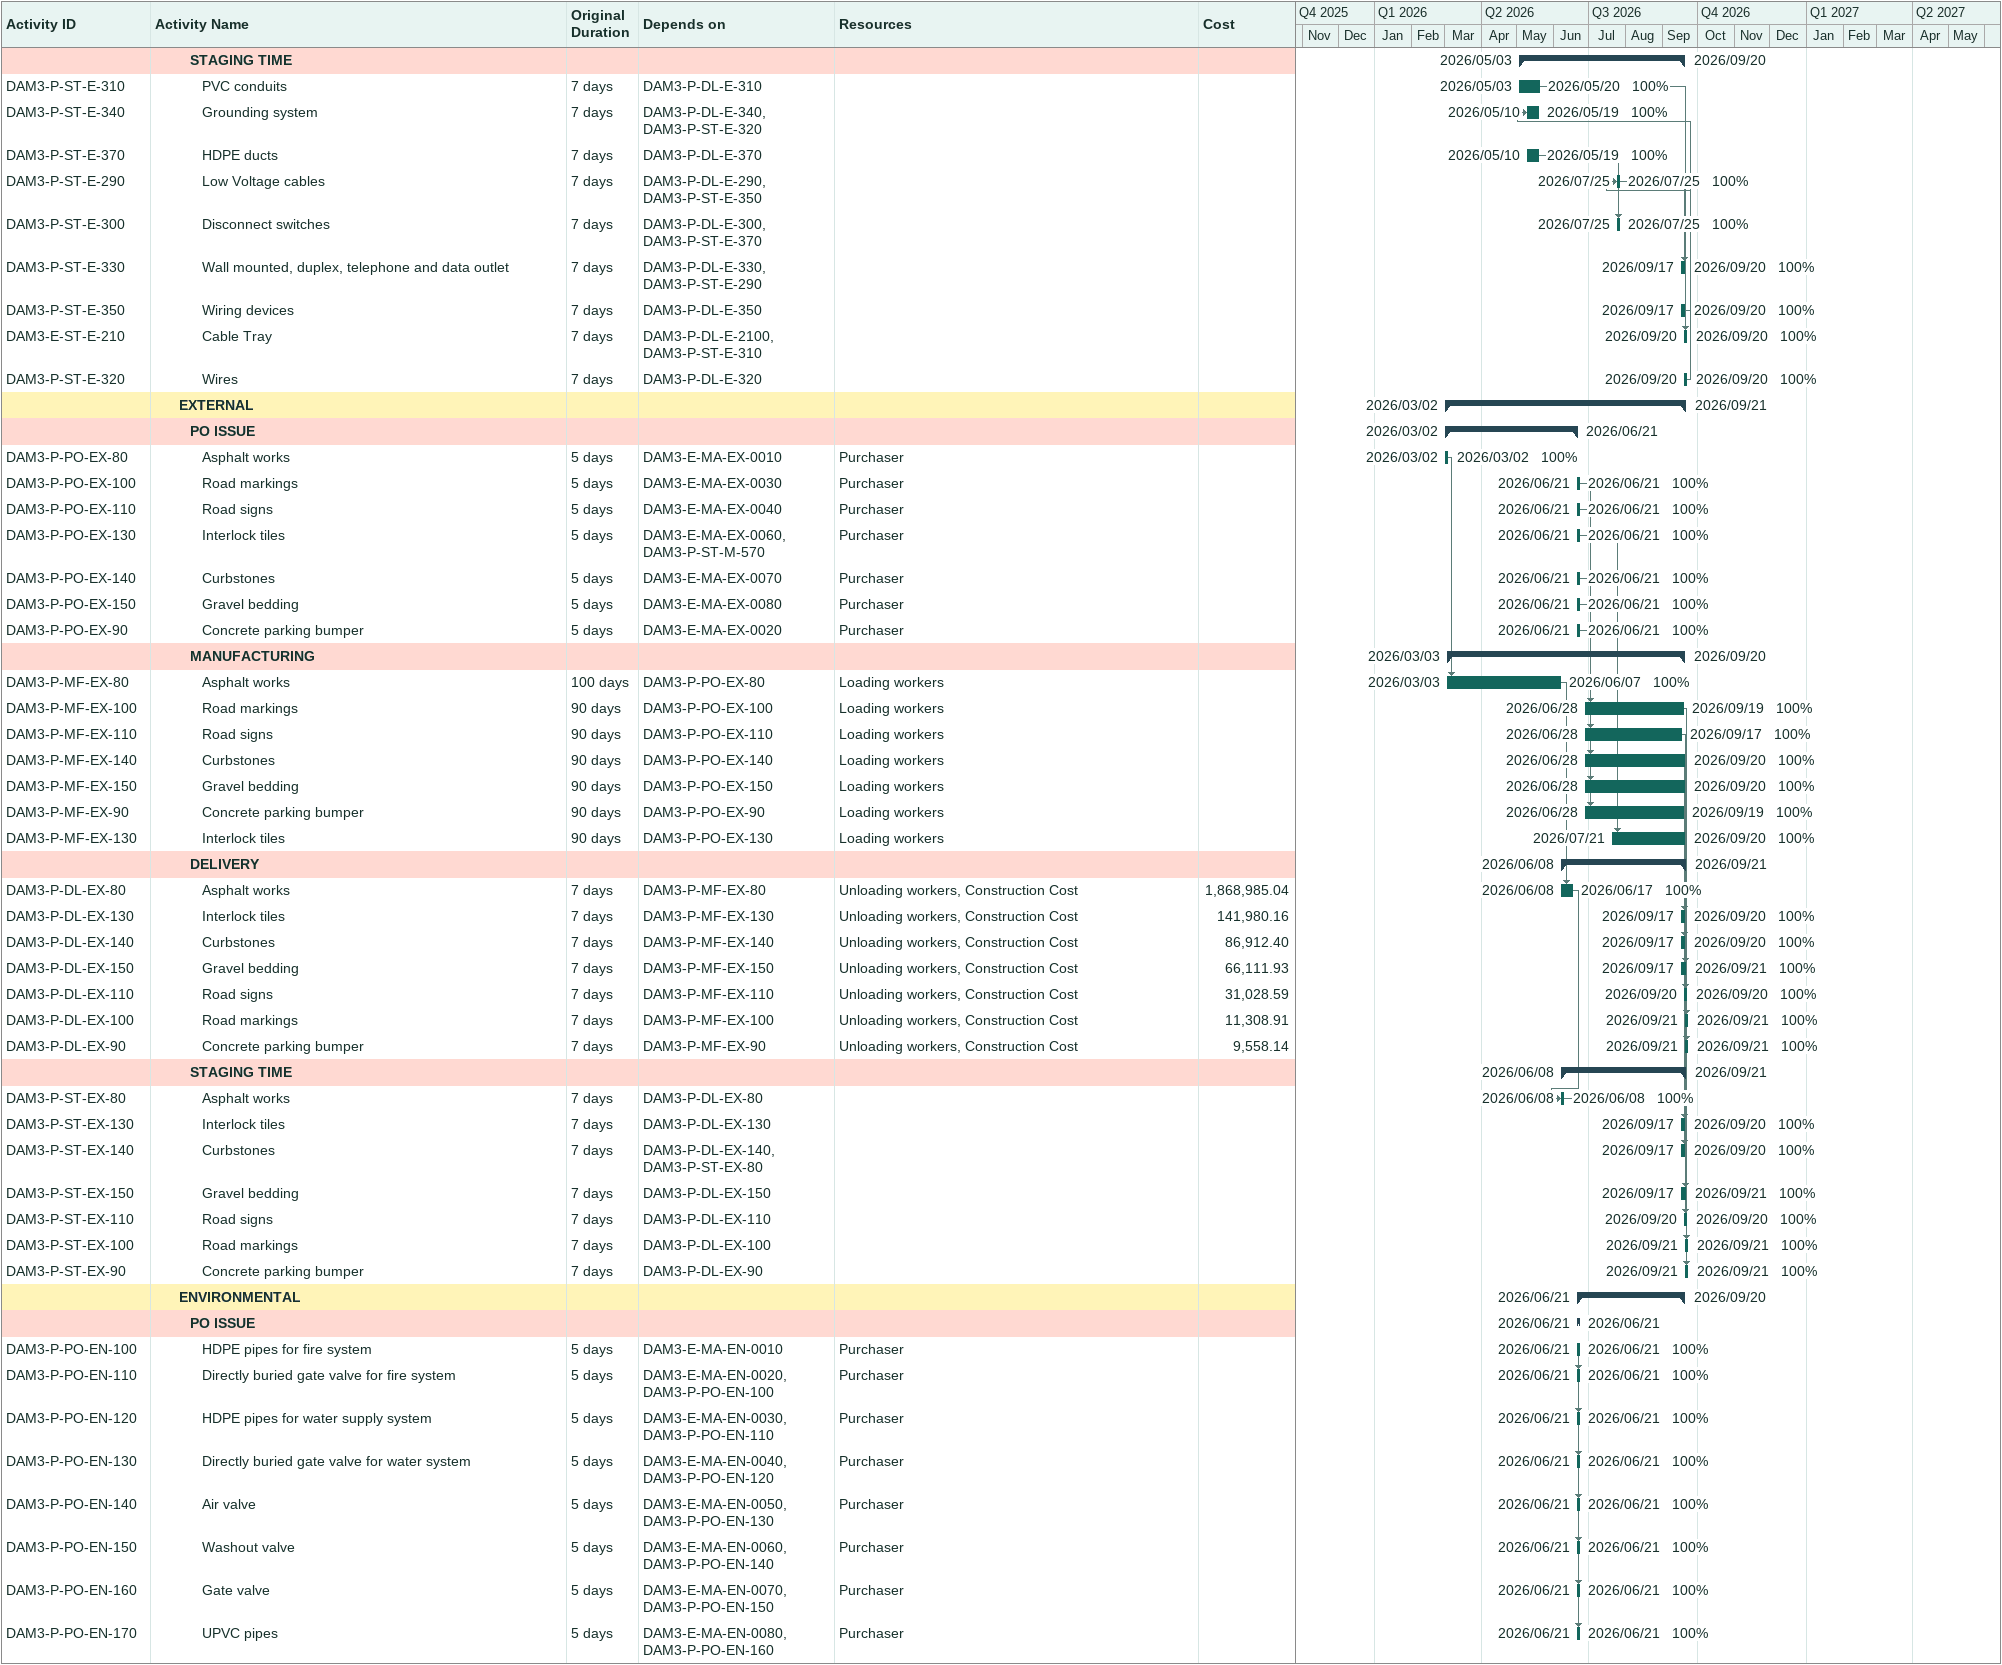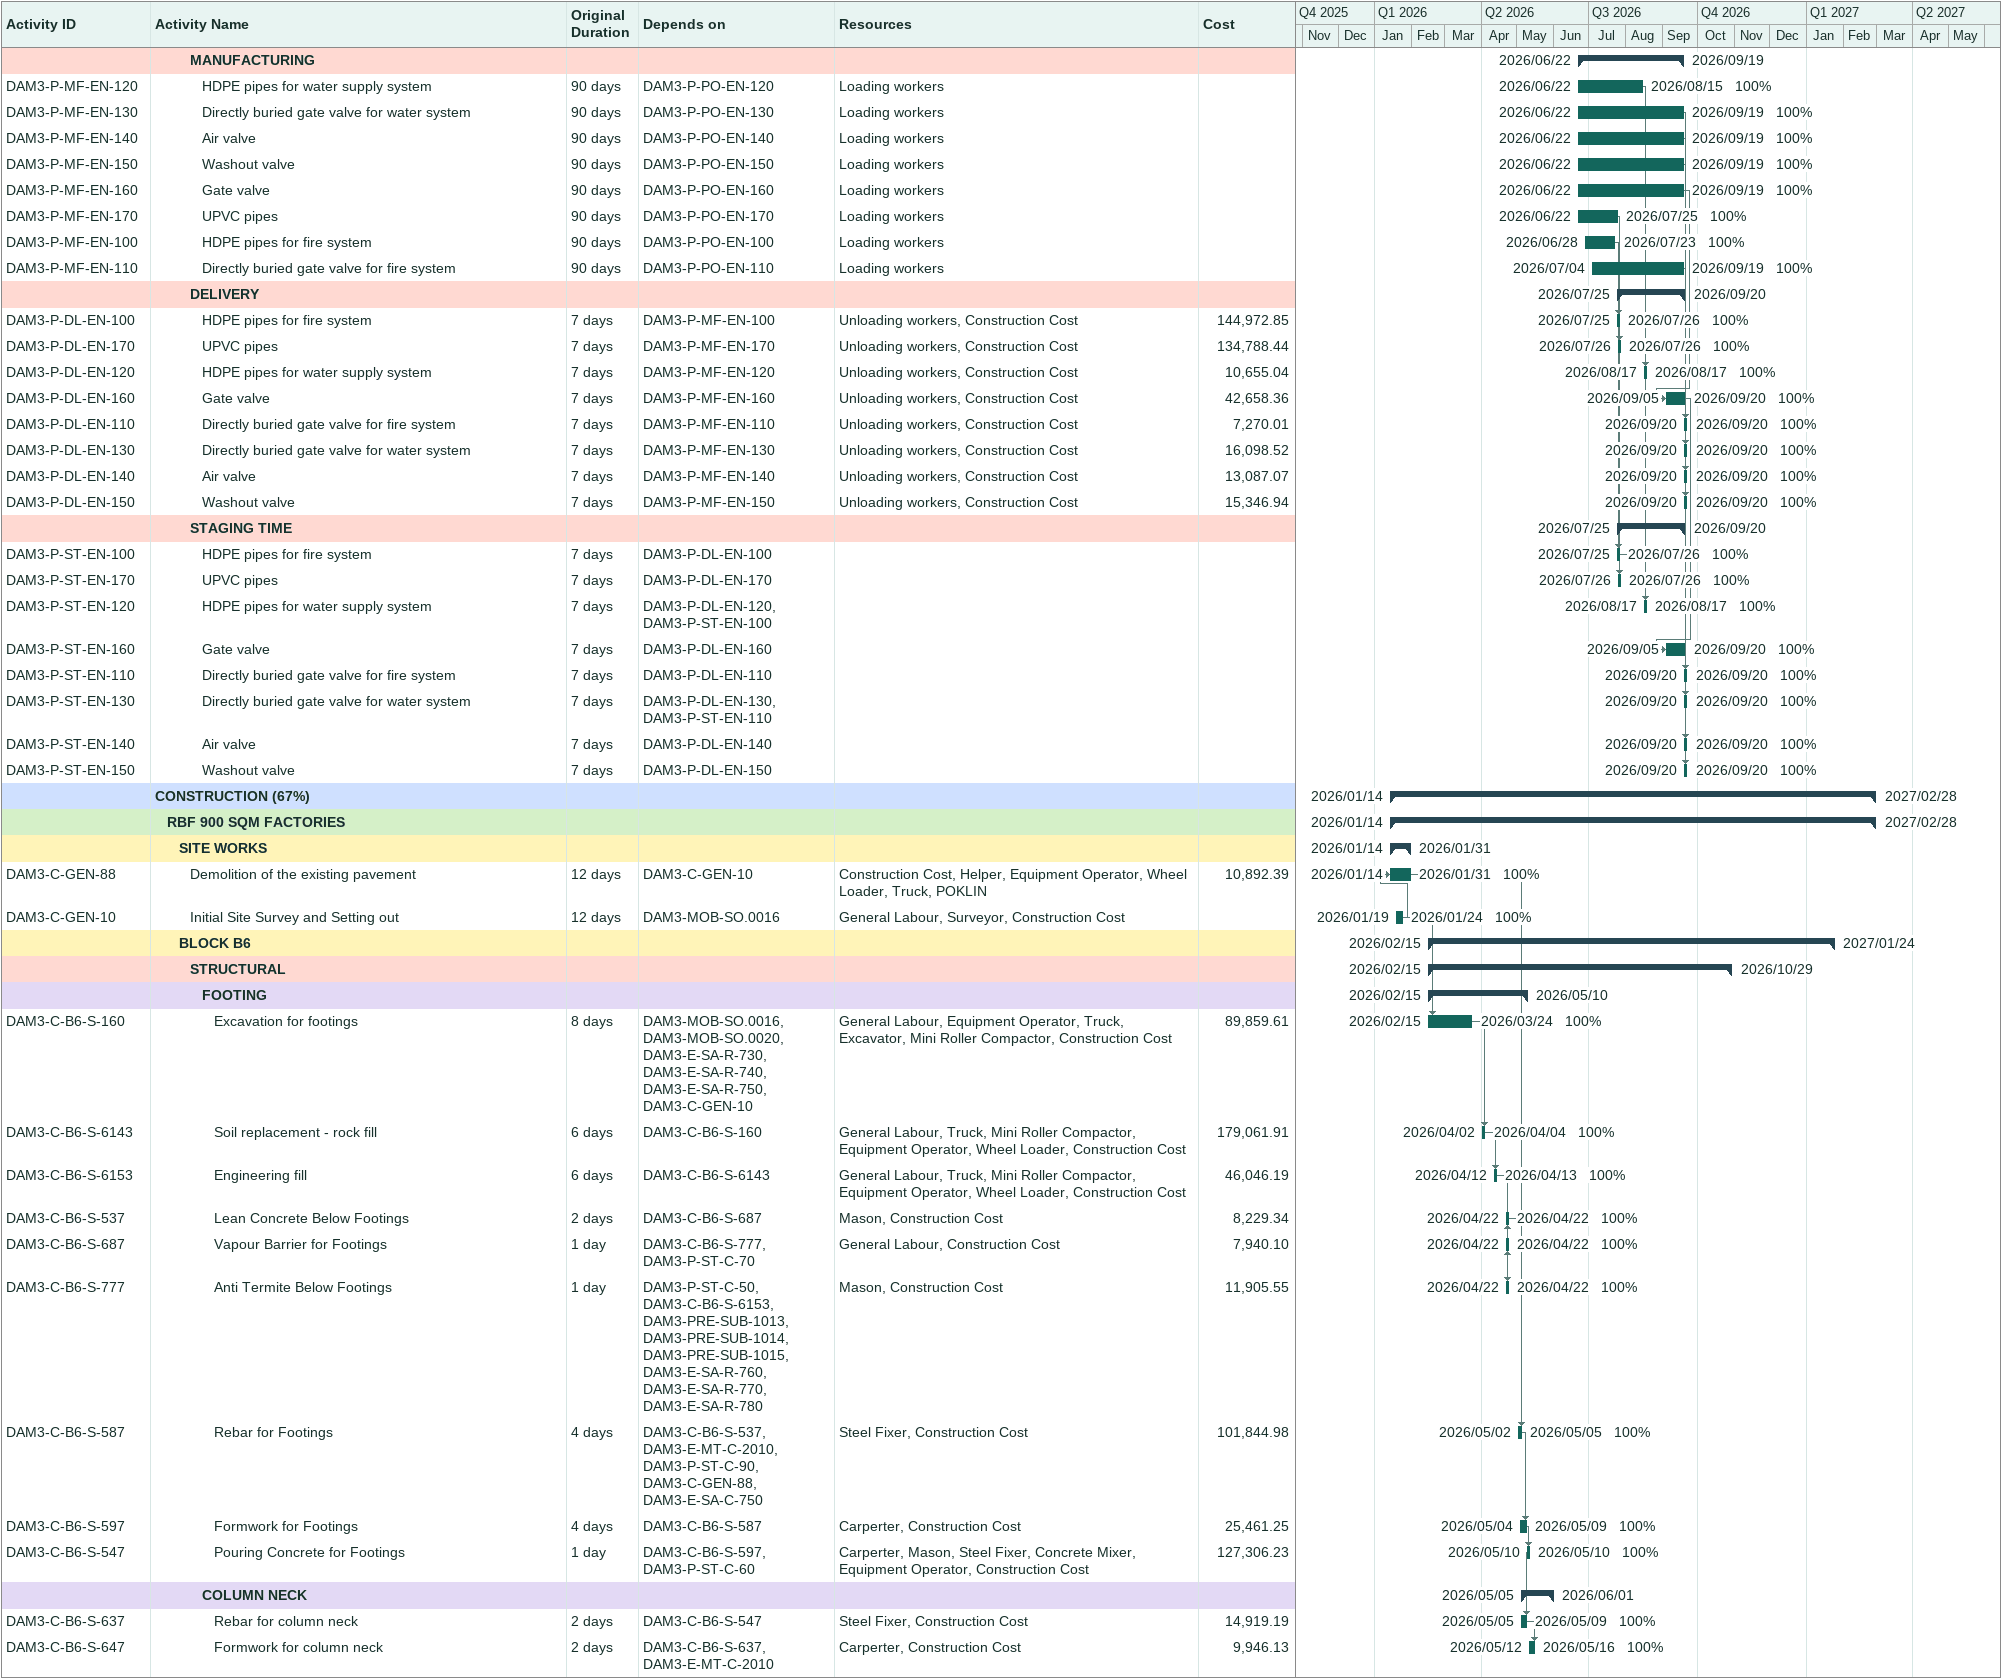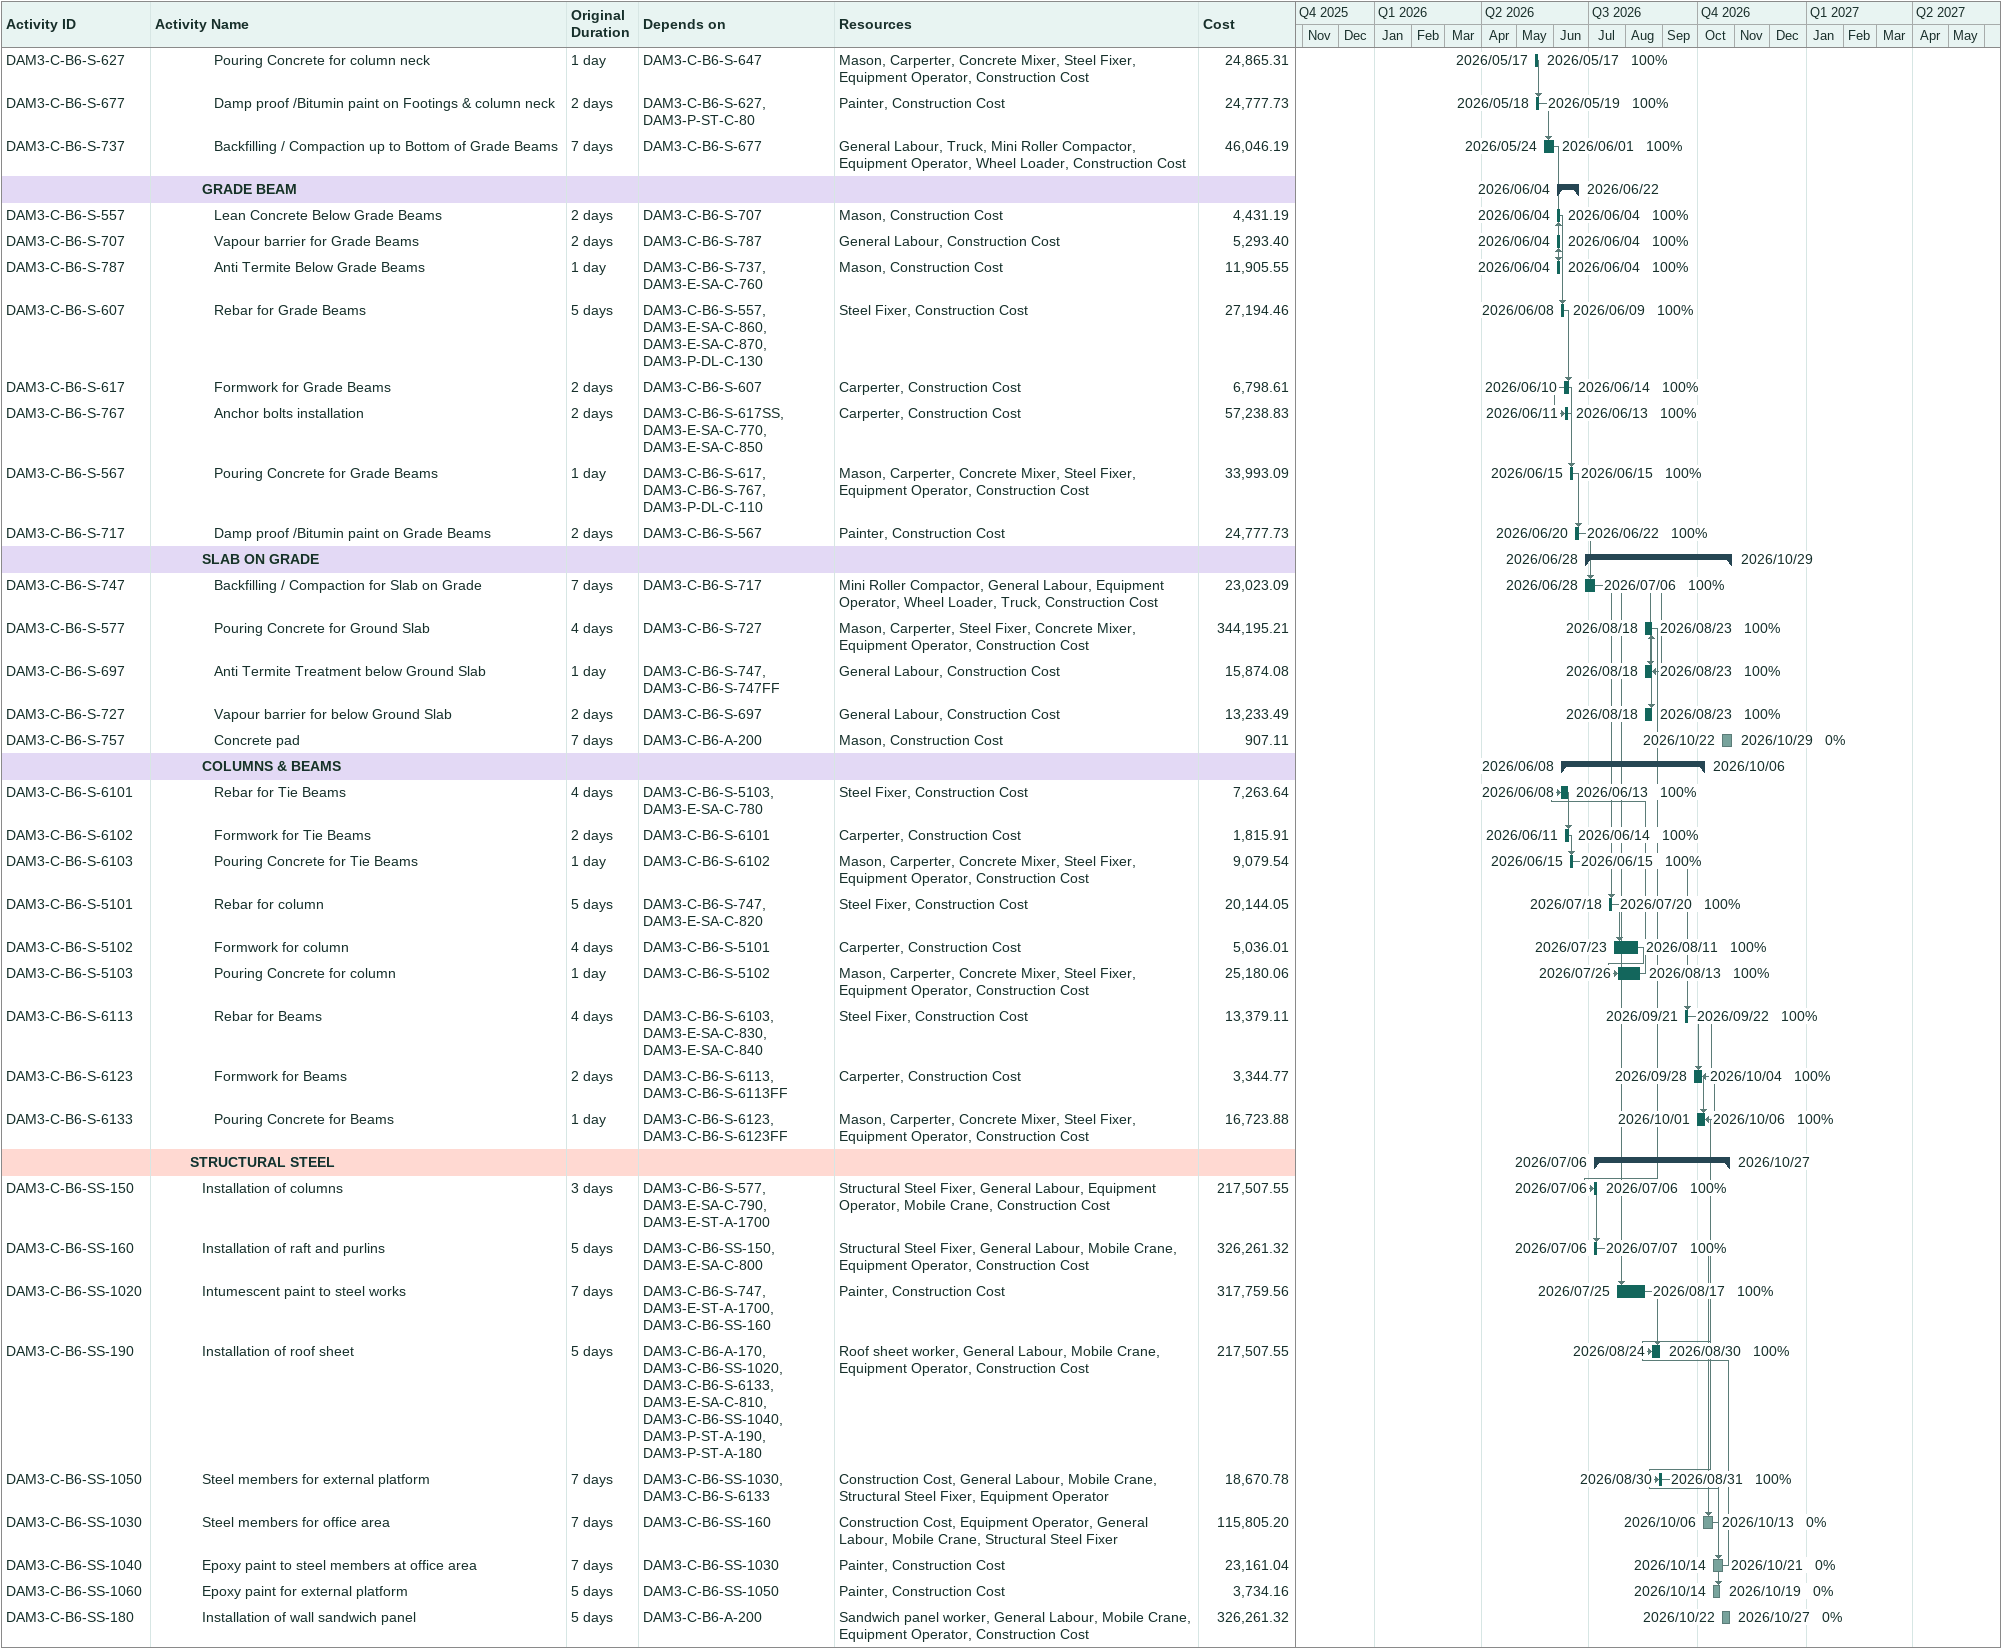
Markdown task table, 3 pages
| ID | Level | Task | Original duration | Start | Finish | Predecessors | Resources | % complete | Cost |
|---|---|---|---|---|---|---|---|---|---|
|  | 4 | **STAGING TIME** |  | 2026-05-03 | 2026-09-20 |  |  |  |  |
| DAM3-P-ST-E-310 | 5 | PVC conduits | 7d | 2026-05-03 | 2026-05-20 | DAM3-P-DL-E-310 |  | 100 |  |
| DAM3-P-ST-E-340 | 5 | Grounding system | 7d | 2026-05-10 | 2026-05-19 | DAM3-P-DL-E-340, DAM3-P-ST-E-320 |  | 100 |  |
| DAM3-P-ST-E-370 | 5 | HDPE ducts | 7d | 2026-05-10 | 2026-05-19 | DAM3-P-DL-E-370 |  | 100 |  |
| DAM3-P-ST-E-290 | 5 | Low Voltage cables | 7d | 2026-07-25 | 2026-07-25 | DAM3-P-DL-E-290, DAM3-P-ST-E-350 |  | 100 |  |
| DAM3-P-ST-E-300 | 5 | Disconnect switches | 7d | 2026-07-25 | 2026-07-25 | DAM3-P-DL-E-300, DAM3-P-ST-E-370 |  | 100 |  |
| DAM3-P-ST-E-330 | 5 | Wall mounted, duplex, telephone and data outlet | 7d | 2026-09-17 | 2026-09-20 | DAM3-P-DL-E-330, DAM3-P-ST-E-290 |  | 100 |  |
| DAM3-P-ST-E-350 | 5 | Wiring devices | 7d | 2026-09-17 | 2026-09-20 | DAM3-P-DL-E-350 |  | 100 |  |
| DAM3-E-ST-E-210 | 5 | Cable Tray | 7d | 2026-09-20 | 2026-09-20 | DAM3-P-DL-E-2100, DAM3-P-ST-E-310 |  | 100 |  |
| DAM3-P-ST-E-320 | 5 | Wires | 7d | 2026-09-20 | 2026-09-20 | DAM3-P-DL-E-320 |  | 100 |  |
|  | 3 | **EXTERNAL** |  | 2026-03-02 | 2026-09-21 |  |  |  |  |
|  | 4 | **PO ISSUE** |  | 2026-03-02 | 2026-06-21 |  |  |  |  |
| DAM3-P-PO-EX-80 | 5 | Asphalt works | 5d | 2026-03-02 | 2026-03-02 | DAM3-E-MA-EX-0010 | Purchaser | 100 |  |
| DAM3-P-PO-EX-100 | 5 | Road markings | 5d | 2026-06-21 | 2026-06-21 | DAM3-E-MA-EX-0030 | Purchaser | 100 |  |
| DAM3-P-PO-EX-110 | 5 | Road signs | 5d | 2026-06-21 | 2026-06-21 | DAM3-E-MA-EX-0040 | Purchaser | 100 |  |
| DAM3-P-PO-EX-130 | 5 | Interlock tiles | 5d | 2026-06-21 | 2026-06-21 | DAM3-E-MA-EX-0060, DAM3-P-ST-M-570 | Purchaser | 100 |  |
| DAM3-P-PO-EX-140 | 5 | Curbstones | 5d | 2026-06-21 | 2026-06-21 | DAM3-E-MA-EX-0070 | Purchaser | 100 |  |
| DAM3-P-PO-EX-150 | 5 | Gravel bedding | 5d | 2026-06-21 | 2026-06-21 | DAM3-E-MA-EX-0080 | Purchaser | 100 |  |
| DAM3-P-PO-EX-90 | 5 | Concrete parking bumper | 5d | 2026-06-21 | 2026-06-21 | DAM3-E-MA-EX-0020 | Purchaser | 100 |  |
|  | 4 | **MANUFACTURING** |  | 2026-03-03 | 2026-09-20 |  |  |  |  |
| DAM3-P-MF-EX-80 | 5 | Asphalt works | 100d | 2026-03-03 | 2026-06-07 | DAM3-P-PO-EX-80 | Loading workers | 100 |  |
| DAM3-P-MF-EX-100 | 5 | Road markings | 90d | 2026-06-28 | 2026-09-19 | DAM3-P-PO-EX-100 | Loading workers | 100 |  |
| DAM3-P-MF-EX-110 | 5 | Road signs | 90d | 2026-06-28 | 2026-09-17 | DAM3-P-PO-EX-110 | Loading workers | 100 |  |
| DAM3-P-MF-EX-140 | 5 | Curbstones | 90d | 2026-06-28 | 2026-09-20 | DAM3-P-PO-EX-140 | Loading workers | 100 |  |
| DAM3-P-MF-EX-150 | 5 | Gravel bedding | 90d | 2026-06-28 | 2026-09-20 | DAM3-P-PO-EX-150 | Loading workers | 100 |  |
| DAM3-P-MF-EX-90 | 5 | Concrete parking bumper | 90d | 2026-06-28 | 2026-09-19 | DAM3-P-PO-EX-90 | Loading workers | 100 |  |
| DAM3-P-MF-EX-130 | 5 | Interlock tiles | 90d | 2026-07-21 | 2026-09-20 | DAM3-P-PO-EX-130 | Loading workers | 100 |  |
|  | 4 | **DELIVERY** |  | 2026-06-08 | 2026-09-21 |  |  |  |  |
| DAM3-P-DL-EX-80 | 5 | Asphalt works | 7d | 2026-06-08 | 2026-06-17 | DAM3-P-MF-EX-80 | Unloading workers, Construction Cost | 100 | 1868985.04 |
| DAM3-P-DL-EX-130 | 5 | Interlock tiles | 7d | 2026-09-17 | 2026-09-20 | DAM3-P-MF-EX-130 | Unloading workers, Construction Cost | 100 | 141980.16 |
| DAM3-P-DL-EX-140 | 5 | Curbstones | 7d | 2026-09-17 | 2026-09-20 | DAM3-P-MF-EX-140 | Unloading workers, Construction Cost | 100 | 86912.40 |
| DAM3-P-DL-EX-150 | 5 | Gravel bedding | 7d | 2026-09-17 | 2026-09-21 | DAM3-P-MF-EX-150 | Unloading workers, Construction Cost | 100 | 66111.93 |
| DAM3-P-DL-EX-110 | 5 | Road signs | 7d | 2026-09-20 | 2026-09-20 | DAM3-P-MF-EX-110 | Unloading workers, Construction Cost | 100 | 31028.59 |
| DAM3-P-DL-EX-100 | 5 | Road markings | 7d | 2026-09-21 | 2026-09-21 | DAM3-P-MF-EX-100 | Unloading workers, Construction Cost | 100 | 11308.91 |
| DAM3-P-DL-EX-90 | 5 | Concrete parking bumper | 7d | 2026-09-21 | 2026-09-21 | DAM3-P-MF-EX-90 | Unloading workers, Construction Cost | 100 | 9558.14 |
|  | 4 | **STAGING TIME** |  | 2026-06-08 | 2026-09-21 |  |  |  |  |
| DAM3-P-ST-EX-80 | 5 | Asphalt works | 7d | 2026-06-08 | 2026-06-08 | DAM3-P-DL-EX-80 |  | 100 |  |
| DAM3-P-ST-EX-130 | 5 | Interlock tiles | 7d | 2026-09-17 | 2026-09-20 | DAM3-P-DL-EX-130 |  | 100 |  |
| DAM3-P-ST-EX-140 | 5 | Curbstones | 7d | 2026-09-17 | 2026-09-20 | DAM3-P-DL-EX-140, DAM3-P-ST-EX-80 |  | 100 |  |
| DAM3-P-ST-EX-150 | 5 | Gravel bedding | 7d | 2026-09-17 | 2026-09-21 | DAM3-P-DL-EX-150 |  | 100 |  |
| DAM3-P-ST-EX-110 | 5 | Road signs | 7d | 2026-09-20 | 2026-09-20 | DAM3-P-DL-EX-110 |  | 100 |  |
| DAM3-P-ST-EX-100 | 5 | Road markings | 7d | 2026-09-21 | 2026-09-21 | DAM3-P-DL-EX-100 |  | 100 |  |
| DAM3-P-ST-EX-90 | 5 | Concrete parking bumper | 7d | 2026-09-21 | 2026-09-21 | DAM3-P-DL-EX-90 |  | 100 |  |
|  | 3 | **ENVIRONMENTAL** |  | 2026-06-21 | 2026-09-20 |  |  |  |  |
|  | 4 | **PO ISSUE** |  | 2026-06-21 | 2026-06-21 |  |  |  |  |
| DAM3-P-PO-EN-100 | 5 | HDPE pipes for fire system | 5d | 2026-06-21 | 2026-06-21 | DAM3-E-MA-EN-0010 | Purchaser | 100 |  |
| DAM3-P-PO-EN-110 | 5 | Directly buried gate valve for fire system | 5d | 2026-06-21 | 2026-06-21 | DAM3-E-MA-EN-0020, DAM3-P-PO-EN-100 | Purchaser | 100 |  |
| DAM3-P-PO-EN-120 | 5 | HDPE pipes for water supply system | 5d | 2026-06-21 | 2026-06-21 | DAM3-E-MA-EN-0030, DAM3-P-PO-EN-110 | Purchaser | 100 |  |
| DAM3-P-PO-EN-130 | 5 | Directly buried gate valve for water system | 5d | 2026-06-21 | 2026-06-21 | DAM3-E-MA-EN-0040, DAM3-P-PO-EN-120 | Purchaser | 100 |  |
| DAM3-P-PO-EN-140 | 5 | Air valve | 5d | 2026-06-21 | 2026-06-21 | DAM3-E-MA-EN-0050, DAM3-P-PO-EN-130 | Purchaser | 100 |  |
| DAM3-P-PO-EN-150 | 5 | Washout valve | 5d | 2026-06-21 | 2026-06-21 | DAM3-E-MA-EN-0060, DAM3-P-PO-EN-140 | Purchaser | 100 |  |
| DAM3-P-PO-EN-160 | 5 | Gate valve | 5d | 2026-06-21 | 2026-06-21 | DAM3-E-MA-EN-0070, DAM3-P-PO-EN-150 | Purchaser | 100 |  |
| DAM3-P-PO-EN-170 | 5 | UPVC pipes | 5d | 2026-06-21 | 2026-06-21 | DAM3-E-MA-EN-0080, DAM3-P-PO-EN-160 | Purchaser | 100 |  |
|  | 4 | **MANUFACTURING** |  | 2026-06-22 | 2026-09-19 |  |  |  |  |
| DAM3-P-MF-EN-120 | 5 | HDPE pipes for water supply system | 90d | 2026-06-22 | 2026-08-15 | DAM3-P-PO-EN-120 | Loading workers | 100 |  |
| DAM3-P-MF-EN-130 | 5 | Directly buried gate valve for water system | 90d | 2026-06-22 | 2026-09-19 | DAM3-P-PO-EN-130 | Loading workers | 100 |  |
| DAM3-P-MF-EN-140 | 5 | Air valve | 90d | 2026-06-22 | 2026-09-19 | DAM3-P-PO-EN-140 | Loading workers | 100 |  |
| DAM3-P-MF-EN-150 | 5 | Washout valve | 90d | 2026-06-22 | 2026-09-19 | DAM3-P-PO-EN-150 | Loading workers | 100 |  |
| DAM3-P-MF-EN-160 | 5 | Gate valve | 90d | 2026-06-22 | 2026-09-19 | DAM3-P-PO-EN-160 | Loading workers | 100 |  |
| DAM3-P-MF-EN-170 | 5 | UPVC pipes | 90d | 2026-06-22 | 2026-07-25 | DAM3-P-PO-EN-170 | Loading workers | 100 |  |
| DAM3-P-MF-EN-100 | 5 | HDPE pipes for fire system | 90d | 2026-06-28 | 2026-07-23 | DAM3-P-PO-EN-100 | Loading workers | 100 |  |
| DAM3-P-MF-EN-110 | 5 | Directly buried gate valve for fire system | 90d | 2026-07-04 | 2026-09-19 | DAM3-P-PO-EN-110 | Loading workers | 100 |  |
|  | 4 | **DELIVERY** |  | 2026-07-25 | 2026-09-20 |  |  |  |  |
| DAM3-P-DL-EN-100 | 5 | HDPE pipes for fire system | 7d | 2026-07-25 | 2026-07-26 | DAM3-P-MF-EN-100 | Unloading workers, Construction Cost | 100 | 144972.85 |
| DAM3-P-DL-EN-170 | 5 | UPVC pipes | 7d | 2026-07-26 | 2026-07-26 | DAM3-P-MF-EN-170 | Unloading workers, Construction Cost | 100 | 134788.44 |
| DAM3-P-DL-EN-120 | 5 | HDPE pipes for water supply system | 7d | 2026-08-17 | 2026-08-17 | DAM3-P-MF-EN-120 | Unloading workers, Construction Cost | 100 | 10655.04 |
| DAM3-P-DL-EN-160 | 5 | Gate valve | 7d | 2026-09-05 | 2026-09-20 | DAM3-P-MF-EN-160 | Unloading workers, Construction Cost | 100 | 42658.36 |
| DAM3-P-DL-EN-110 | 5 | Directly buried gate valve for fire system | 7d | 2026-09-20 | 2026-09-20 | DAM3-P-MF-EN-110 | Unloading workers, Construction Cost | 100 | 7270.01 |
| DAM3-P-DL-EN-130 | 5 | Directly buried gate valve for water system | 7d | 2026-09-20 | 2026-09-20 | DAM3-P-MF-EN-130 | Unloading workers, Construction Cost | 100 | 16098.52 |
| DAM3-P-DL-EN-140 | 5 | Air valve | 7d | 2026-09-20 | 2026-09-20 | DAM3-P-MF-EN-140 | Unloading workers, Construction Cost | 100 | 13087.07 |
| DAM3-P-DL-EN-150 | 5 | Washout valve | 7d | 2026-09-20 | 2026-09-20 | DAM3-P-MF-EN-150 | Unloading workers, Construction Cost | 100 | 15346.94 |
|  | 4 | **STAGING TIME** |  | 2026-07-25 | 2026-09-20 |  |  |  |  |
| DAM3-P-ST-EN-100 | 5 | HDPE pipes for fire system | 7d | 2026-07-25 | 2026-07-26 | DAM3-P-DL-EN-100 |  | 100 |  |
| DAM3-P-ST-EN-170 | 5 | UPVC pipes | 7d | 2026-07-26 | 2026-07-26 | DAM3-P-DL-EN-170 |  | 100 |  |
| DAM3-P-ST-EN-120 | 5 | HDPE pipes for water supply system | 7d | 2026-08-17 | 2026-08-17 | DAM3-P-DL-EN-120, DAM3-P-ST-EN-100 |  | 100 |  |
| DAM3-P-ST-EN-160 | 5 | Gate valve | 7d | 2026-09-05 | 2026-09-20 | DAM3-P-DL-EN-160 |  | 100 |  |
| DAM3-P-ST-EN-110 | 5 | Directly buried gate valve for fire system | 7d | 2026-09-20 | 2026-09-20 | DAM3-P-DL-EN-110 |  | 100 |  |
| DAM3-P-ST-EN-130 | 5 | Directly buried gate valve for water system | 7d | 2026-09-20 | 2026-09-20 | DAM3-P-DL-EN-130, DAM3-P-ST-EN-110 |  | 100 |  |
| DAM3-P-ST-EN-140 | 5 | Air valve | 7d | 2026-09-20 | 2026-09-20 | DAM3-P-DL-EN-140 |  | 100 |  |
| DAM3-P-ST-EN-150 | 5 | Washout valve | 7d | 2026-09-20 | 2026-09-20 | DAM3-P-DL-EN-150 |  | 100 |  |
|  | 1 | **CONSTRUCTION (67%)** |  | 2026-01-14 | 2027-02-28 |  |  |  |  |
|  | 2 | **RBF 900 SQM FACTORIES** |  | 2026-01-14 | 2027-02-28 |  |  |  |  |
|  | 3 | **SITE WORKS** |  | 2026-01-14 | 2026-01-31 |  |  |  |  |
| DAM3-C-GEN-88 | 4 | Demolition of the existing pavement | 12d | 2026-01-14 | 2026-01-31 | DAM3-C-GEN-10 | Construction Cost, Helper, Equipment Operator, Wheel Loader, Truck, POKLIN | 100 | 10892.39 |
| DAM3-C-GEN-10 | 4 | Initial Site Survey and Setting out | 12d | 2026-01-19 | 2026-01-24 | DAM3-MOB-SO.0016 | General Labour, Surveyor, Construction Cost | 100 |  |
|  | 3 | **BLOCK B6** |  | 2026-02-15 | 2027-01-24 |  |  |  |  |
|  | 4 | **STRUCTURAL** |  | 2026-02-15 | 2026-10-29 |  |  |  |  |
|  | 5 | **FOOTING** |  | 2026-02-15 | 2026-05-10 |  |  |  |  |
| DAM3-C-B6-S-160 | 6 | Excavation for footings | 8d | 2026-02-15 | 2026-03-24 | DAM3-MOB-SO.0016, DAM3-MOB-SO.0020, DAM3-E-SA-R-730, DAM3-E-SA-R-740, DAM3-E-SA-R-750, DAM3-C-GEN-10 | General Labour, Equipment Operator, Truck, Excavator, Mini Roller Compactor, Construction Cost | 100 | 89859.61 |
| DAM3-C-B6-S-6143 | 6 | Soil replacement - rock fill | 6d | 2026-04-02 | 2026-04-04 | DAM3-C-B6-S-160 | General Labour, Truck, Mini Roller Compactor, Equipment Operator, Wheel Loader, Construction Cost | 100 | 179061.91 |
| DAM3-C-B6-S-6153 | 6 | Engineering fill | 6d | 2026-04-12 | 2026-04-13 | DAM3-C-B6-S-6143 | General Labour, Truck, Mini Roller Compactor, Equipment Operator, Wheel Loader, Construction Cost | 100 | 46046.19 |
| DAM3-C-B6-S-537 | 6 | Lean Concrete Below Footings | 2d | 2026-04-22 | 2026-04-22 | DAM3-C-B6-S-687 | Mason, Construction Cost | 100 | 8229.34 |
| DAM3-C-B6-S-687 | 6 | Vapour Barrier for Footings | 1d | 2026-04-22 | 2026-04-22 | DAM3-C-B6-S-777, DAM3-P-ST-C-70 | General Labour, Construction Cost | 100 | 7940.10 |
| DAM3-C-B6-S-777 | 6 | Anti Termite Below Footings | 1d | 2026-04-22 | 2026-04-22 | DAM3-P-ST-C-50, DAM3-C-B6-S-6153, DAM3-PRE-SUB-1013, DAM3-PRE-SUB-1014, DAM3-PRE-SUB-1015, DAM3-E-SA-R-760, DAM3-E-SA-R-770, DAM3-E-SA-R-780 | Mason, Construction Cost | 100 | 11905.55 |
| DAM3-C-B6-S-587 | 6 | Rebar for Footings | 4d | 2026-05-02 | 2026-05-05 | DAM3-C-B6-S-537, DAM3-E-MT-C-2010, DAM3-P-ST-C-90, DAM3-C-GEN-88, DAM3-E-SA-C-750 | Steel Fixer, Construction Cost | 100 | 101844.98 |
| DAM3-C-B6-S-597 | 6 | Formwork for Footings | 4d | 2026-05-04 | 2026-05-09 | DAM3-C-B6-S-587 | Carperter, Construction Cost | 100 | 25461.25 |
| DAM3-C-B6-S-547 | 6 | Pouring Concrete for Footings | 1d | 2026-05-10 | 2026-05-10 | DAM3-C-B6-S-597, DAM3-P-ST-C-60 | Carperter, Mason, Steel Fixer, Concrete Mixer, Equipment Operator, Construction Cost | 100 | 127306.23 |
|  | 5 | **COLUMN NECK** |  | 2026-05-05 | 2026-06-01 |  |  |  |  |
| DAM3-C-B6-S-637 | 6 | Rebar for column neck | 2d | 2026-05-05 | 2026-05-09 | DAM3-C-B6-S-547 | Steel Fixer, Construction Cost | 100 | 14919.19 |
| DAM3-C-B6-S-647 | 6 | Formwork for column neck | 2d | 2026-05-12 | 2026-05-16 | DAM3-C-B6-S-637, DAM3-E-MT-C-2010 | Carperter, Construction Cost | 100 | 9946.13 |
| DAM3-C-B6-S-627 | 6 | Pouring Concrete for column neck | 1d | 2026-05-17 | 2026-05-17 | DAM3-C-B6-S-647 | Mason, Carperter, Concrete Mixer, Steel Fixer, Equipment Operator, Construction Cost | 100 | 24865.31 |
| DAM3-C-B6-S-677 | 6 | Damp proof /Bitumin paint on Footings & column neck | 2d | 2026-05-18 | 2026-05-19 | DAM3-C-B6-S-627, DAM3-P-ST-C-80 | Painter, Construction Cost | 100 | 24777.73 |
| DAM3-C-B6-S-737 | 6 | Backfilling / Compaction up to Bottom of Grade Beams | 7d | 2026-05-24 | 2026-06-01 | DAM3-C-B6-S-677 | General Labour, Truck, Mini Roller Compactor, Equipment Operator, Wheel Loader, Construction Cost | 100 | 46046.19 |
|  | 5 | **GRADE BEAM** |  | 2026-06-04 | 2026-06-22 |  |  |  |  |
| DAM3-C-B6-S-557 | 6 | Lean Concrete Below Grade Beams | 2d | 2026-06-04 | 2026-06-04 | DAM3-C-B6-S-707 | Mason, Construction Cost | 100 | 4431.19 |
| DAM3-C-B6-S-707 | 6 | Vapour barrier for Grade Beams | 2d | 2026-06-04 | 2026-06-04 | DAM3-C-B6-S-787 | General Labour, Construction Cost | 100 | 5293.40 |
| DAM3-C-B6-S-787 | 6 | Anti Termite Below Grade Beams | 1d | 2026-06-04 | 2026-06-04 | DAM3-C-B6-S-737, DAM3-E-SA-C-760 | Mason, Construction Cost | 100 | 11905.55 |
| DAM3-C-B6-S-607 | 6 | Rebar for Grade Beams | 5d | 2026-06-08 | 2026-06-09 | DAM3-C-B6-S-557, DAM3-E-SA-C-860, DAM3-E-SA-C-870, DAM3-P-DL-C-130 | Steel Fixer, Construction Cost | 100 | 27194.46 |
| DAM3-C-B6-S-617 | 6 | Formwork for Grade Beams | 2d | 2026-06-10 | 2026-06-14 | DAM3-C-B6-S-607 | Carperter, Construction Cost | 100 | 6798.61 |
| DAM3-C-B6-S-767 | 6 | Anchor bolts installation | 2d | 2026-06-11 | 2026-06-13 | DAM3-C-B6-S-617SS, DAM3-E-SA-C-770, DAM3-E-SA-C-850 | Carperter, Construction Cost | 100 | 57238.83 |
| DAM3-C-B6-S-567 | 6 | Pouring Concrete for Grade Beams | 1d | 2026-06-15 | 2026-06-15 | DAM3-C-B6-S-617, DAM3-C-B6-S-767, DAM3-P-DL-C-110 | Mason, Carperter, Concrete Mixer, Steel Fixer, Equipment Operator, Construction Cost | 100 | 33993.09 |
| DAM3-C-B6-S-717 | 6 | Damp proof /Bitumin paint on Grade Beams | 2d | 2026-06-20 | 2026-06-22 | DAM3-C-B6-S-567 | Painter, Construction Cost | 100 | 24777.73 |
|  | 5 | **SLAB ON GRADE** |  | 2026-06-28 | 2026-10-29 |  |  |  |  |
| DAM3-C-B6-S-747 | 6 | Backfilling / Compaction for Slab on Grade | 7d | 2026-06-28 | 2026-07-06 | DAM3-C-B6-S-717 | Mini Roller Compactor, General Labour, Equipment Operator, Wheel Loader, Truck, Construction Cost | 100 | 23023.09 |
| DAM3-C-B6-S-577 | 6 | Pouring Concrete for Ground Slab | 4d | 2026-08-18 | 2026-08-23 | DAM3-C-B6-S-727 | Mason, Carperter, Steel Fixer, Concrete Mixer, Equipment Operator, Construction Cost | 100 | 344195.21 |
| DAM3-C-B6-S-697 | 6 | Anti Termite Treatment below Ground Slab | 1d | 2026-08-18 | 2026-08-23 | DAM3-C-B6-S-747, DAM3-C-B6-S-747FF | General Labour, Construction Cost | 100 | 15874.08 |
| DAM3-C-B6-S-727 | 6 | Vapour barrier for below Ground Slab | 2d | 2026-08-18 | 2026-08-23 | DAM3-C-B6-S-697 | General Labour, Construction Cost | 100 | 13233.49 |
| DAM3-C-B6-S-757 | 6 | Concrete pad | 7d | 2026-10-22 | 2026-10-29 | DAM3-C-B6-A-200 | Mason, Construction Cost | 0 | 907.11 |
|  | 5 | **COLUMNS & BEAMS** |  | 2026-06-08 | 2026-10-06 |  |  |  |  |
| DAM3-C-B6-S-6101 | 6 | Rebar for Tie Beams | 4d | 2026-06-08 | 2026-06-13 | DAM3-C-B6-S-5103, DAM3-E-SA-C-780 | Steel Fixer, Construction Cost | 100 | 7263.64 |
| DAM3-C-B6-S-6102 | 6 | Formwork for Tie Beams | 2d | 2026-06-11 | 2026-06-14 | DAM3-C-B6-S-6101 | Carperter, Construction Cost | 100 | 1815.91 |
| DAM3-C-B6-S-6103 | 6 | Pouring Concrete for Tie Beams | 1d | 2026-06-15 | 2026-06-15 | DAM3-C-B6-S-6102 | Mason, Carperter, Concrete Mixer, Steel Fixer, Equipment Operator, Construction Cost | 100 | 9079.54 |
| DAM3-C-B6-S-5101 | 6 | Rebar for column | 5d | 2026-07-18 | 2026-07-20 | DAM3-C-B6-S-747, DAM3-E-SA-C-820 | Steel Fixer, Construction Cost | 100 | 20144.05 |
| DAM3-C-B6-S-5102 | 6 | Formwork for column | 4d | 2026-07-23 | 2026-08-11 | DAM3-C-B6-S-5101 | Carperter, Construction Cost | 100 | 5036.01 |
| DAM3-C-B6-S-5103 | 6 | Pouring Concrete for column | 1d | 2026-07-26 | 2026-08-13 | DAM3-C-B6-S-5102 | Mason, Carperter, Concrete Mixer, Steel Fixer, Equipment Operator, Construction Cost | 100 | 25180.06 |
| DAM3-C-B6-S-6113 | 6 | Rebar for Beams | 4d | 2026-09-21 | 2026-09-22 | DAM3-C-B6-S-6103, DAM3-E-SA-C-830, DAM3-E-SA-C-840 | Steel Fixer, Construction Cost | 100 | 13379.11 |
| DAM3-C-B6-S-6123 | 6 | Formwork for Beams | 2d | 2026-09-28 | 2026-10-04 | DAM3-C-B6-S-6113, DAM3-C-B6-S-6113FF | Carperter, Construction Cost | 100 | 3344.77 |
| DAM3-C-B6-S-6133 | 6 | Pouring Concrete for Beams | 1d | 2026-10-01 | 2026-10-06 | DAM3-C-B6-S-6123, DAM3-C-B6-S-6123FF | Mason, Carperter, Concrete Mixer, Steel Fixer, Equipment Operator, Construction Cost | 100 | 16723.88 |
|  | 4 | **STRUCTURAL STEEL** |  | 2026-07-06 | 2026-10-27 |  |  |  |  |
| DAM3-C-B6-SS-150 | 5 | Installation of columns | 3d | 2026-07-06 | 2026-07-06 | DAM3-C-B6-S-577, DAM3-E-SA-C-790, DAM3-E-ST-A-1700 | Structural Steel Fixer, General Labour, Equipment Operator, Mobile Crane, Construction Cost | 100 | 217507.55 |
| DAM3-C-B6-SS-160 | 5 | Installation of raft and purlins | 5d | 2026-07-06 | 2026-07-07 | DAM3-C-B6-SS-150, DAM3-E-SA-C-800 | Structural Steel Fixer, General Labour, Mobile Crane, Equipment Operator, Construction Cost | 100 | 326261.32 |
| DAM3-C-B6-SS-1020 | 5 | Intumescent paint to steel works | 7d | 2026-07-25 | 2026-08-17 | DAM3-C-B6-S-747, DAM3-E-ST-A-1700, DAM3-C-B6-SS-160 | Painter, Construction Cost | 100 | 317759.56 |
| DAM3-C-B6-SS-190 | 5 | Installation of roof sheet | 5d | 2026-08-24 | 2026-08-30 | DAM3-C-B6-A-170, DAM3-C-B6-SS-1020, DAM3-C-B6-S-6133, DAM3-E-SA-C-810, DAM3-C-B6-SS-1040, DAM3-P-ST-A-190, DAM3-P-ST-A-180 | Roof sheet worker, General Labour, Mobile Crane, Equipment Operator, Construction Cost | 100 | 217507.55 |
| DAM3-C-B6-SS-1050 | 5 | Steel members for external platform | 7d | 2026-08-30 | 2026-08-31 | DAM3-C-B6-SS-1030, DAM3-C-B6-S-6133 | Construction Cost, General Labour, Mobile Crane, Structural Steel Fixer, Equipment Operator | 100 | 18670.78 |
| DAM3-C-B6-SS-1030 | 5 | Steel members for office area | 7d | 2026-10-06 | 2026-10-13 | DAM3-C-B6-SS-160 | Construction Cost, Equipment Operator, General Labour, Mobile Crane, Structural Steel Fixer | 0 | 115805.20 |
| DAM3-C-B6-SS-1040 | 5 | Epoxy paint to steel members at office area | 7d | 2026-10-14 | 2026-10-21 | DAM3-C-B6-SS-1030 | Painter, Construction Cost | 0 | 23161.04 |
| DAM3-C-B6-SS-1060 | 5 | Epoxy paint for external platform | 5d | 2026-10-14 | 2026-10-19 | DAM3-C-B6-SS-1050 | Painter, Construction Cost | 0 | 3734.16 |
| DAM3-C-B6-SS-180 | 5 | Installation of wall sandwich panel | 5d | 2026-10-22 | 2026-10-27 | DAM3-C-B6-A-200 | Sandwich panel worker, General Labour, Mobile Crane, Equipment Operator, Construction Cost | 0 | 326261.32 |
